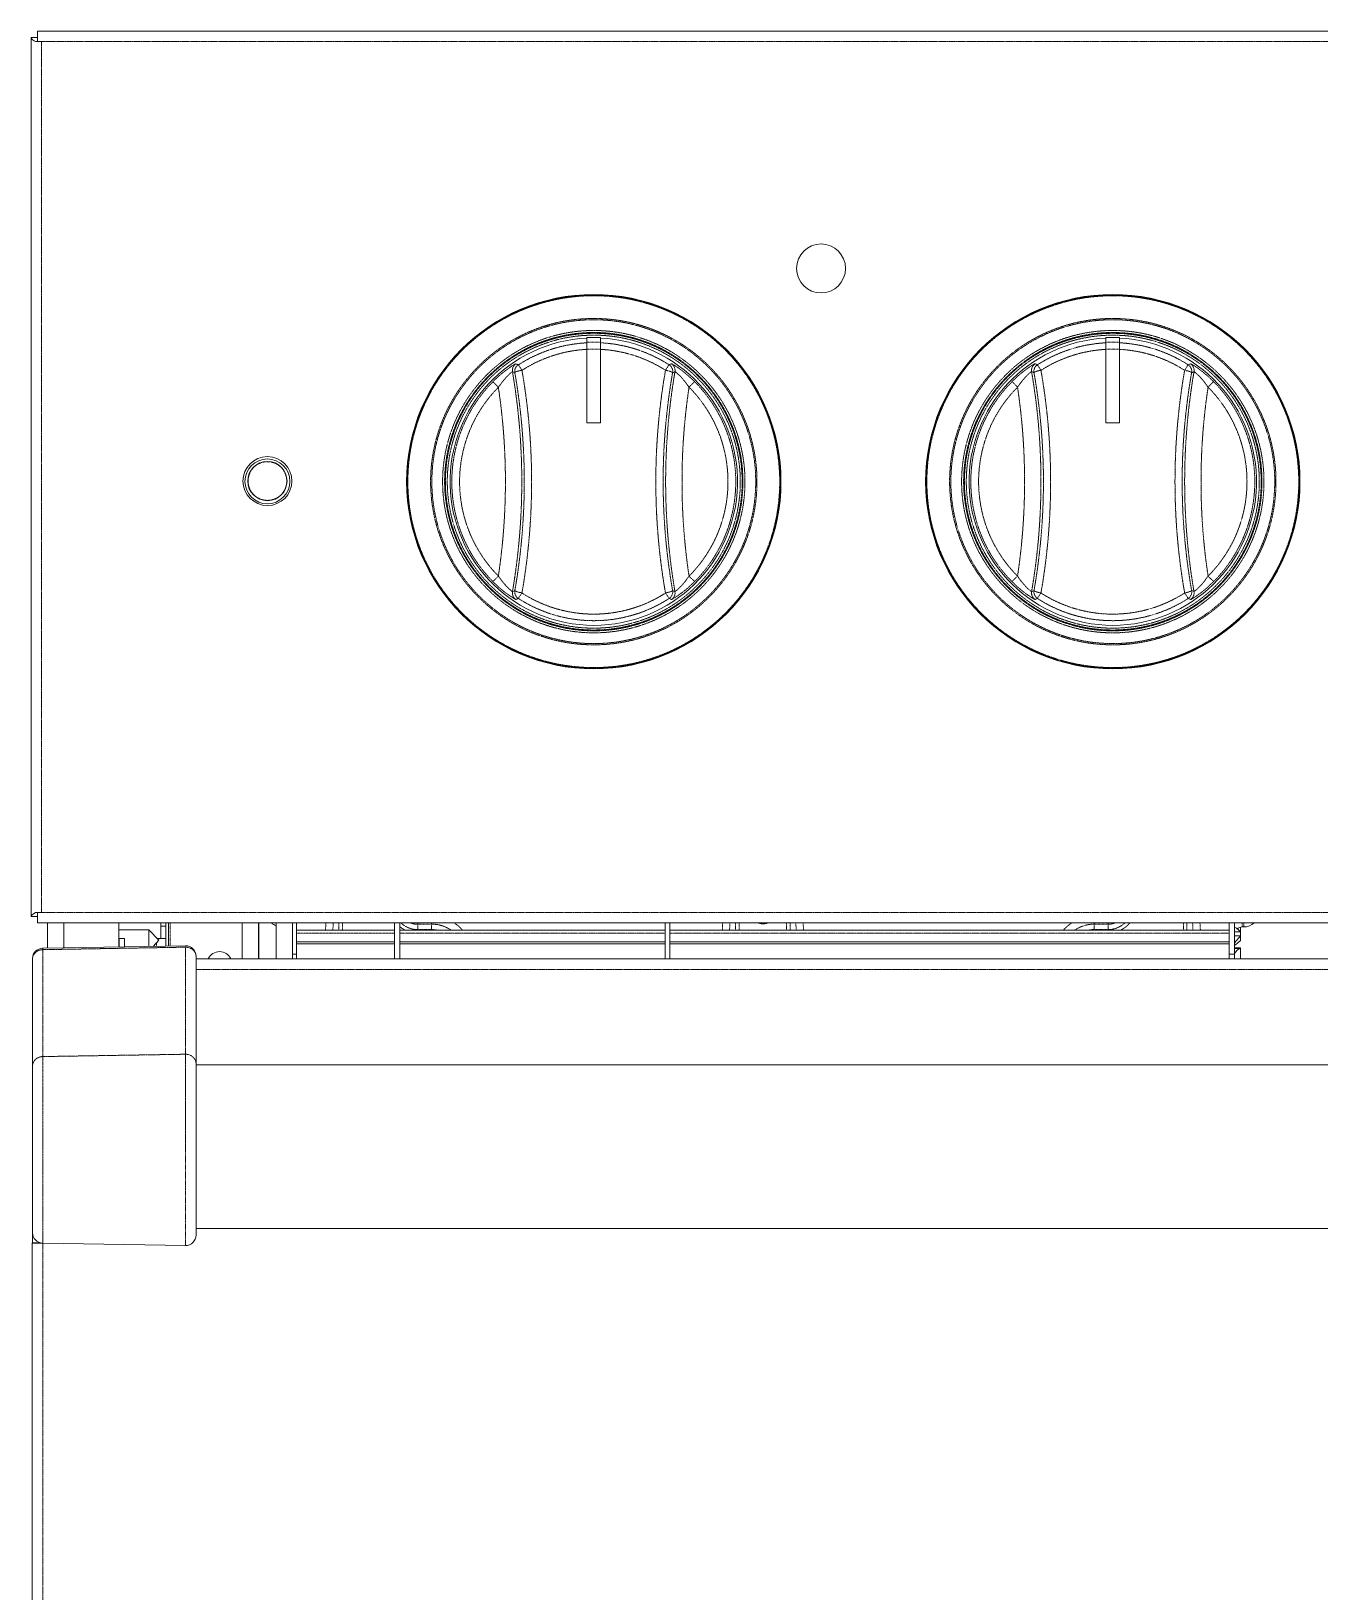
# Model space of a CAD drawing. Header units: millimetres. Extents: x 60499 to 556746, y 248297 to 497145.
# Drawn here: x 245573 to 253840, y 456224 to 466237 of the extents above; entities that cross this region are included whole.
import ezdxf

# ---------------------------------------------------------------- set-up
doc = ezdxf.new("R2010")
doc.units = ezdxf.units.MM
doc.linetypes.add('PHANTOM', pattern=[20, 10, -2, 2, -2, 2, -2])

msp = doc.modelspace()

# ---------------------------------------------------------------- linework, layer by layer
at = {"color": 7, "lineweight": 13, "ltscale": 0.001975}
for p, q in [((245612, 466171), (245612, 466237)), ((245612, 460516), (245612, 460583))]:
    msp.add_line(p, q, dxfattribs=at)
at = {"color": 7, "lineweight": 13, "ltscale": 0.03937}
for p, q in [((267787, 466237), (245612, 466237)), ((245573, 460556), (245573, 466198)), ((267787, 460516), (245612, 460516)), ((247937, 460469), (249639, 460469)), ((249669, 460469), (253259, 460469)), ((246563, 460369), (245646, 460353)), ((247937, 460395), (249639, 460395)), ((247937, 460381), (249639, 460381)), ((249669, 460395), (253259, 460395)), ((249669, 460381), (253259, 460381)), ((245581, 459596), (245581, 460282)), ((246631, 460298), (246631, 459611)), ((266782, 460285), (246631, 460285)), ((245581, 459596), (245581, 458528)), ((246631, 458512), (246631, 459611)), ((266782, 459605), (246631, 459605)), ((266782, 458555), (246631, 458555)), ((245578, 458463), (245578, 442073)), ((245646, 458461), (246563, 458445))]:
    msp.add_line(p, q, dxfattribs=at)
at = {"color": 7, "lineweight": 13, "ltscale": 0.001175}
for p, q in [((245612, 466198), (245573, 466198)), ((245612, 460556), (245573, 460556))]:
    msp.add_line(p, q, dxfattribs=at)
at = {"color": 7, "lineweight": 13, "ltscale": 0.000315}
msp.add_line((245612, 466171), (245601, 466171), dxfattribs=at)
at = {"color": 7, "lineweight": 13, "ltscale": 0.000775}
for p, q in [((245612, 466171), (245638, 466171)), ((245612, 460583), (245638, 460583))]:
    msp.add_line(p, q, dxfattribs=at)
at = {"color": 7, "linetype": 'PHANTOM', "lineweight": 13, "ltscale": 0.03937}
for p, q in [((267761, 466171), (245638, 466171)), ((245638, 460583), (245638, 466171)), ((267761, 460583), (245638, 460583)), ((247937, 460450), (249639, 460450)), ((249669, 460450), (253259, 460450)), ((246563, 460360), (245646, 460344)), ((245646, 459658), (245646, 460344)), ((246563, 460360), (246563, 459673)), ((266782, 460216), (246631, 460216)), ((245646, 459658), (246563, 459673)), ((245647, 458461), (245647, 442073))]:
    msp.add_line(p, q, dxfattribs=at)
at = {"color": 7, "lineweight": 13, "ltscale": 0.0009}
for p, q in [((249138, 464272), (249138, 464242)), ((249225, 464272), (249225, 464242)), ((252468, 464272), (252468, 464242)), ((252556, 464272), (252556, 464242))]:
    msp.add_line(p, q, dxfattribs=at)
at = {"color": 7, "lineweight": 13, "ltscale": 0.0026}
for p, q in [((249225, 464272), (249138, 464272)), ((252556, 464272), (252468, 464272)), ((249225, 463724), (249138, 463724)), ((249138, 463724), (249225, 463724)), ((252556, 463724), (252468, 463724)), ((252468, 463724), (252556, 463724))]:
    msp.add_line(p, q, dxfattribs=at)
at = {"color": 7, "lineweight": 13, "ltscale": 0.001308}
for p, q in [((249138, 464198), (249138, 464242)), ((249225, 464198), (249225, 464242)), ((252468, 464198), (252468, 464242)), ((252556, 464198), (252556, 464242))]:
    msp.add_line(p, q, dxfattribs=at)
at = {"color": 7, "linetype": 'PHANTOM', "lineweight": 13, "ltscale": 0.0026}
for p, q in [((249225, 464242), (249138, 464242)), ((252556, 464242), (252468, 464242)), ((249225, 464198), (249138, 464198)), ((252556, 464198), (252468, 464198))]:
    msp.add_line(p, q, dxfattribs=at)
at = {"color": 7, "lineweight": 13, "ltscale": 0.014116}
for p, q in [((249138, 463724), (249138, 464198)), ((249225, 463724), (249225, 464198)), ((252468, 463724), (252468, 464198)), ((252556, 463724), (252556, 464198))]:
    msp.add_line(p, q, dxfattribs=at)
at = {"color": 7, "linetype": 'PHANTOM', "lineweight": 13, "ltscale": 0.000494}
for p, q in [((248660, 464053), (248676, 464046)), ((249687, 464046), (249703, 464053)), ((251991, 464053), (252006, 464046)), ((253018, 464046), (253033, 464053)), ((248676, 462648), (248660, 462642)), ((249703, 462642), (249687, 462648)), ((252006, 462648), (251991, 462642)), ((253033, 462642), (253018, 462648))]:
    msp.add_line(p, q, dxfattribs=at)
at = {"color": 7, "linetype": 'PHANTOM', "lineweight": 13, "ltscale": 0.000505}
for p, q in [((248682, 464103), (248698, 464097)), ((249665, 464097), (249681, 464103)), ((252013, 464103), (252028, 464097)), ((252995, 464097), (253011, 464103)), ((248698, 462598), (248682, 462591)), ((249681, 462591), (249665, 462598)), ((252028, 462598), (252013, 462591)), ((253011, 462591), (252995, 462598))]:
    msp.add_line(p, q, dxfattribs=at)
at = {"color": 7, "linetype": 'PHANTOM', "lineweight": 13, "ltscale": 0.001246}
for p, q in [((248698, 464097), (248721, 464062)), ((249665, 464097), (249642, 464062)), ((252028, 464097), (252051, 464062)), ((252995, 464097), (252973, 464062)), ((248698, 462598), (248721, 462633)), ((249665, 462598), (249642, 462633)), ((252028, 462598), (252051, 462633)), ((252995, 462598), (252973, 462633))]:
    msp.add_line(p, q, dxfattribs=at)
at = {"color": 7, "linetype": 'PHANTOM', "lineweight": 13, "ltscale": 0.001499}
for p, q in [((248534, 463989), (248570, 463953)), ((249793, 463953), (249829, 463989)), ((251865, 463989), (251901, 463953)), ((253123, 463953), (253159, 463989)), ((248570, 462741), (248534, 462706)), ((249829, 462706), (249793, 462741)), ((251901, 462741), (251865, 462706)), ((253159, 462706), (253123, 462741))]:
    msp.add_line(p, q, dxfattribs=at)
at = {"color": 7, "lineweight": 13, "ltscale": 6e-06}
for p, q in [((249138, 463724), (249138, 463724)), ((249225, 463724), (249225, 463724)), ((252468, 463724), (252468, 463724)), ((252556, 463724), (252556, 463724))]:
    msp.add_line(p, q, dxfattribs=at)
at = {"color": 7, "lineweight": 13, "ltscale": 0.00109}
msp.add_line((245638, 460583), (245601, 460583), dxfattribs=at)
at = {"color": 7, "lineweight": 13, "ltscale": 0.004847}
msp.add_line((245677, 460354), (245677, 460516), dxfattribs=at)
at = {"color": 7, "lineweight": 13, "ltscale": 0.004793}
msp.add_line((245782, 460355), (245782, 460516), dxfattribs=at)
at = {"color": 7, "lineweight": 13, "ltscale": 0.004609}
msp.add_line((246134, 460362), (246134, 460516), dxfattribs=at)
at = {"color": 7, "lineweight": 13, "ltscale": 0.00575}
msp.add_line((246134, 460472), (246327, 460472), dxfattribs=at)
at = {"color": 7, "lineweight": 13, "ltscale": 0.002}
msp.add_line((246327, 460472), (246327, 460405), dxfattribs=at)
at = {"color": 7, "lineweight": 13, "ltscale": 0.002776}
msp.add_line((246392, 460405), (246327, 460472), dxfattribs=at)
at = {"color": 7, "lineweight": 13, "ltscale": 0.000675}
for p, q in [((246404, 460516), (246404, 460494)), ((246437, 460494), (246437, 460516))]:
    msp.add_line(p, q, dxfattribs=at)
at = {"color": 7, "lineweight": 13, "ltscale": 0.00235}
for p, q in [((246404, 460415), (246404, 460494)), ((246437, 460415), (246437, 460494))]:
    msp.add_line(p, q, dxfattribs=at)
at = {"color": 7, "lineweight": 13, "ltscale": 0.00099}
for p, q in [((246437, 460494), (246404, 460494)), ((246170, 460415), (246136, 460415))]:
    msp.add_line(p, q, dxfattribs=at)
at = {"color": 7, "lineweight": 13, "ltscale": 0.004444}
msp.add_line((246453, 460367), (246453, 460516), dxfattribs=at)
at = {"color": 7, "linetype": 'PHANTOM', "lineweight": 13, "ltscale": 0.004439}
msp.add_line((246463, 460516), (246463, 460367), dxfattribs=at)
at = {"color": 7, "lineweight": 13, "ltscale": 0.006884}
for p, q in [((246926, 460285), (246926, 460516)), ((247031, 460285), (247031, 460516)), ((247033, 460285), (247033, 460516)), ((247144, 460285), (247144, 460516)), ((247249, 460285), (247249, 460516)), ((247904, 460285), (247904, 460516)), ((247937, 460516), (247937, 460285)), ((249639, 460516), (249639, 460285)), ((249669, 460516), (249669, 460285))]:
    msp.add_line(p, q, dxfattribs=at)
at = {"color": 7, "lineweight": 13, "ltscale": 0.001403}
msp.add_line((247275, 460469), (247275, 460516), dxfattribs=at)
at = {"color": 7, "lineweight": 13, "ltscale": 0.002933}
msp.add_line((247275, 460418), (247275, 460516), dxfattribs=at)
at = {"color": 7, "lineweight": 13, "ltscale": 0.000583}
msp.add_line((247275, 460450), (247275, 460469), dxfattribs=at)
at = {"color": 7, "lineweight": 13, "ltscale": 0.018722}
for p, q in [((247275, 460469), (247904, 460469)), ((247275, 460395), (247904, 460395)), ((247275, 460381), (247904, 460381))]:
    msp.add_line(p, q, dxfattribs=at)
at = {"color": 7, "lineweight": 13, "ltscale": 0.001622}
msp.add_line((247275, 460450), (247275, 460395), dxfattribs=at)
at = {"color": 7, "linetype": 'PHANTOM', "lineweight": 13, "ltscale": 0.018722}
msp.add_line((247275, 460450), (247904, 460450), dxfattribs=at)
at = {"color": 7, "linetype": 'PHANTOM', "lineweight": 13, "ltscale": 0.001405}
for p, q in [((247463, 460516), (247461, 460469)), ((247508, 460469), (247510, 460516)), ((250009, 460516), (250007, 460469)), ((250053, 460469), (250056, 460516)), ((250478, 460516), (250481, 460469)), ((250528, 460469), (250525, 460516)), ((253024, 460516), (253027, 460469)), ((253074, 460469), (253071, 460516))]:
    msp.add_line(p, q, dxfattribs=at)
at = {"color": 7, "linetype": 'PHANTOM', "lineweight": 13, "ltscale": 0.001403}
for p, q in [((247546, 460516), (247546, 460469)), ((247570, 460469), (247570, 460516)), ((250092, 460516), (250092, 460469)), ((250115, 460469), (250115, 460516)), ((250419, 460516), (250419, 460469)), ((250442, 460469), (250442, 460516)), ((252965, 460516), (252965, 460469)), ((252988, 460469), (252988, 460516))]:
    msp.add_line(p, q, dxfattribs=at)
at = {"color": 7, "linetype": 'PHANTOM', "lineweight": 13, "ltscale": 0.000262}
for p, q in [((248052, 460508), (248052, 460516)), ((248141, 460508), (248141, 460516)), ((252393, 460516), (252393, 460508)), ((252482, 460508), (252482, 460516))]:
    msp.add_line(p, q, dxfattribs=at)
at = {"color": 7, "linetype": 'PHANTOM', "lineweight": 13, "ltscale": 0.001027}
for p, q in [((248052, 460508), (248052, 460473)), ((248141, 460508), (248141, 460473)), ((252393, 460508), (252393, 460473)), ((252482, 460508), (252482, 460473))]:
    msp.add_line(p, q, dxfattribs=at)
at = {"color": 7, "linetype": 'PHANTOM', "lineweight": 13, "ltscale": 0.002657}
for p, q in [((248052, 460508), (248141, 460508)), ((248141, 460473), (248052, 460473)), ((252393, 460508), (252482, 460508)), ((252482, 460473), (252393, 460473))]:
    msp.add_line(p, q, dxfattribs=at)
at = {"color": 7, "linetype": 'PHANTOM', "lineweight": 13, "ltscale": 0.000115}
for p, q in [((248052, 460473), (248052, 460469)), ((248141, 460473), (248141, 460469)), ((252393, 460469), (252393, 460473)), ((252482, 460469), (252482, 460473))]:
    msp.add_line(p, q, dxfattribs=at)
at = {"color": 7, "lineweight": 13, "ltscale": 0.006006}
for p, q in [((253259, 460315), (253259, 460516)), ((253292, 460315), (253292, 460516))]:
    msp.add_line(p, q, dxfattribs=at)
at = {"color": 7, "lineweight": 13, "ltscale": 0.001181}
for p, q in [((253292, 460459), (253332, 460459)), ((253332, 460459), (253292, 460459)), ((253292, 460433), (253332, 460433)), ((253292, 460433), (253332, 460433)), ((253332, 460356), (253292, 460356)), ((253292, 460352), (253332, 460352))]:
    msp.add_line(p, q, dxfattribs=at)
at = {"color": 7, "lineweight": 13, "ltscale": 0.000117}
msp.add_line((253329, 460430), (253332, 460433), dxfattribs=at)
at = {"color": 7, "lineweight": 13, "ltscale": 0.000904}
msp.add_line((253332, 460489), (253332, 460459), dxfattribs=at)
at = {"color": 7, "lineweight": 13, "ltscale": 0.001964}
msp.add_line((253332, 460423), (253332, 460489), dxfattribs=at)
at = {"color": 7, "lineweight": 13, "ltscale": 0.001922}
msp.add_line((253332, 460489), (253332, 460424), dxfattribs=at)
at = {"color": 7, "lineweight": 13, "ltscale": 0.000757}
msp.add_line((253332, 460459), (253332, 460433), dxfattribs=at)
at = {"color": 7, "lineweight": 13, "ltscale": 0.000924}
for p, q in [((253332, 460428), (253332, 460459)), ((253332, 460402), (253332, 460433)), ((253332, 460433), (253332, 460402))]:
    msp.add_line(p, q, dxfattribs=at)
at = {"color": 7, "linetype": 'PHANTOM', "lineweight": 13, "ltscale": 0.000787}
for p, q in [((253342, 460516), (253342, 460490)), ((253352, 460490), (253352, 460516))]:
    msp.add_line(p, q, dxfattribs=at)
at = {"color": 7, "lineweight": 13, "ltscale": 0.000295}
msp.add_line((253352, 460490), (253342, 460490), dxfattribs=at)
at = {"color": 7, "linetype": 'PHANTOM', "lineweight": 13, "ltscale": 0.000266}
for p, q in [((245646, 460344), (245646, 460353)), ((246563, 460369), (246563, 460360))]:
    msp.add_line(p, q, dxfattribs=at)
at = {"color": 7, "lineweight": 13, "ltscale": 0.001583}
msp.add_line((246136, 460362), (246136, 460415), dxfattribs=at)
at = {"color": 7, "lineweight": 13, "ltscale": 0.001566}
msp.add_line((246170, 460362), (246170, 460415), dxfattribs=at)
at = {"color": 7, "lineweight": 13, "ltscale": 0.001198}
msp.add_line((246327, 460365), (246327, 460405), dxfattribs=at)
at = {"color": 7, "lineweight": 13, "ltscale": 0.001644}
msp.add_line((246392, 460405), (246354, 460365), dxfattribs=at)
at = {"color": 7, "linetype": 'PHANTOM', "lineweight": 13, "ltscale": 0.000721}
msp.add_line((246377, 460390), (246377, 460366), dxfattribs=at)
at = {"color": 7, "lineweight": 13, "ltscale": 0.001606}
msp.add_line((246383, 460415), (246437, 460415), dxfattribs=at)
at = {"color": 7, "lineweight": 13, "ltscale": 0.001427}
msp.add_line((246437, 460415), (246437, 460367), dxfattribs=at)
at = {"color": 7, "lineweight": 13, "ltscale": 0.000429}
for p, q in [((247275, 460395), (247275, 460381)), ((253259, 460381), (253259, 460395))]:
    msp.add_line(p, q, dxfattribs=at)
at = {"color": 7, "lineweight": 13, "ltscale": 0.001969}
msp.add_line((247275, 460315), (247275, 460381), dxfattribs=at)
at = {"color": 7, "lineweight": 13, "ltscale": 0.002847}
msp.add_line((247275, 460381), (247275, 460285), dxfattribs=at)
at = {"color": 7, "lineweight": 13, "ltscale": 0.000677}
msp.add_line((253259, 460395), (253259, 460418), dxfattribs=at)
at = {"color": 7, "lineweight": 13, "ltscale": 0.002099}
msp.add_line((253332, 460285), (253332, 460356), dxfattribs=at)
at = {"color": 7, "lineweight": 13, "ltscale": 0.002003}
msp.add_line((253332, 460352), (253332, 460285), dxfattribs=at)
at = {"color": 7, "lineweight": 13, "ltscale": 0.000135}
for p, q in [((245581, 460282), (245581, 460287)), ((246631, 460303), (246631, 460298))]:
    msp.add_line(p, q, dxfattribs=at)
at = {"color": 7, "lineweight": 13, "ltscale": 0.000763}
msp.add_line((247275, 460315), (247249, 460315), dxfattribs=at)
at = {"color": 7, "lineweight": 13, "ltscale": 0.000879}
msp.add_line((253259, 460285), (253259, 460315), dxfattribs=at)
at = {"color": 7, "lineweight": 13, "ltscale": 0.000878}
for p, q in [((253259, 460285), (253259, 460315)), ((253292, 460315), (253292, 460285))]:
    msp.add_line(p, q, dxfattribs=at)
at = {"color": 7, "lineweight": 13, "ltscale": 0.000984}
msp.add_line((253259, 460315), (253292, 460315), dxfattribs=at)
at = {"color": 7, "linetype": 'PHANTOM', "lineweight": 13, "ltscale": 0.017206}
msp.add_line((245646, 459658), (245646, 459080), dxfattribs=at)
at = {"color": 7, "linetype": 'PHANTOM', "lineweight": 13, "ltscale": 0.017651}
msp.add_line((246563, 459080), (246563, 459673), dxfattribs=at)
at = {"color": 7, "linetype": 'PHANTOM', "lineweight": 13, "ltscale": 0.01843}
msp.add_line((245646, 459080), (245646, 458461), dxfattribs=at)
at = {"color": 7, "linetype": 'PHANTOM', "lineweight": 13, "ltscale": 0.018907}
msp.add_line((246563, 458445), (246563, 459080), dxfattribs=at)
at = {"color": 7, "lineweight": 13, "ltscale": 0.001926}
msp.add_line((245581, 458463), (245581, 458527), dxfattribs=at)
at = {"color": 7, "lineweight": 13, "ltscale": 0.001635}
msp.add_line((245578, 458463), (245633, 458463), dxfattribs=at)
at = {"color": 7, "lineweight": 13, "ltscale": 0.00194}
msp.add_line((245581, 458461), (245646, 458461), dxfattribs=at)
at = {"color": 7, "lineweight": 13, "ltscale": 0.03937}
for points in [[(245573, 466198), (245573, 466194), (245575, 466190), (245579, 466185), (245591, 466176), (245601, 466171)], [(245601, 460583), (245584, 460572), (245578, 460567), (245574, 460563), (245573, 460556)], [(253332, 460459), (253318, 460471), (253305, 460481), (253295, 460487), (253292, 460488)], [(253292, 460386), (253301, 460398), (253325, 460425), (253329, 460430)], [(253332, 460402), (253314, 460387), (253299, 460376), (253292, 460373)]]:
    msp.add_lwpolyline(points, dxfattribs=at)
at = {"color": 7, "linetype": 'PHANTOM', "lineweight": 13, "ltscale": 0.03937}
for points in [[(248534, 463989), (248573, 464025), (248613, 464058), (248645, 464081), (248660, 464092), (248676, 464101), (248681, 464103), (248682, 464103), (248682, 464103)], [(248570, 463953), (248596, 463988), (248620, 464017), (248641, 464038), (248656, 464051), (248659, 464052), (248660, 464053), (248660, 464053), (248660, 464053)], [(249642, 464062), (249672, 464055), (249682, 464050), (249686, 464048), (249687, 464048), (249687, 464047), (249687, 464046)], [(249681, 464103), (249681, 464103), (249682, 464103), (249688, 464100), (249714, 464084), (249739, 464067), (249763, 464048), (249794, 464021), (249829, 463989)], [(249703, 464053), (249703, 464053), (249703, 464053), (249703, 464053), (249704, 464052), (249712, 464047), (249738, 464023), (249761, 463996), (249774, 463980), (249793, 463953)], [(251865, 463989), (251903, 464025), (251943, 464058), (251975, 464081), (251991, 464092), (252006, 464101), (252011, 464103), (252012, 464103), (252013, 464103)], [(251901, 463953), (251926, 463988), (251951, 464017), (251971, 464038), (251987, 464051), (251990, 464052), (251990, 464053), (251991, 464053), (251991, 464053)], [(252973, 464062), (253002, 464055), (253013, 464050), (253016, 464048), (253017, 464048), (253018, 464047), (253018, 464046)], [(253011, 464103), (253011, 464103), (253012, 464103), (253018, 464100), (253045, 464084), (253069, 464067), (253093, 464048), (253125, 464021), (253159, 463989)], [(253033, 464053), (253033, 464053), (253033, 464053), (253034, 464053), (253034, 464052), (253042, 464047), (253068, 464023), (253092, 463996), (253104, 463980), (253123, 463953)], [(248660, 462642), (248660, 462642), (248660, 462642), (248660, 462642), (248659, 462642), (248652, 462647), (248626, 462671), (248602, 462698), (248590, 462713), (248570, 462741)], [(249793, 462741), (249768, 462706), (249743, 462677), (249722, 462657), (249707, 462644), (249704, 462642), (249703, 462642), (249703, 462642), (249703, 462642)], [(251991, 462642), (251991, 462642), (251991, 462642), (251990, 462642), (251990, 462642), (251982, 462647), (251956, 462671), (251933, 462698), (251920, 462713), (251901, 462741)], [(253123, 462741), (253098, 462706), (253073, 462677), (253052, 462657), (253037, 462644), (253034, 462642), (253034, 462642), (253033, 462642), (253033, 462642)], [(248682, 462591), (248682, 462591), (248681, 462591), (248675, 462594), (248649, 462611), (248625, 462628), (248600, 462646), (248569, 462673), (248534, 462706)], [(248721, 462633), (248694, 462639), (248684, 462643), (248678, 462645), (248677, 462647), (248676, 462648), (248676, 462648)], [(249642, 462633), (249669, 462639), (249679, 462643), (249685, 462645), (249686, 462647), (249687, 462648), (249687, 462648)], [(249829, 462706), (249783, 462663), (249759, 462643), (249734, 462625), (249703, 462603), (249687, 462594), (249682, 462591), (249681, 462591), (249681, 462591)], [(252013, 462591), (252012, 462591), (252011, 462591), (252006, 462594), (251979, 462611), (251955, 462628), (251931, 462646), (251899, 462673), (251865, 462706)], [(252051, 462633), (252025, 462639), (252014, 462643), (252009, 462645), (252007, 462647), (252006, 462648), (252006, 462648)], [(252973, 462633), (252999, 462639), (253010, 462643), (253015, 462645), (253017, 462647), (253018, 462648), (253018, 462648)], [(253159, 462706), (253113, 462663), (253089, 462643), (253065, 462625), (253033, 462603), (253018, 462594), (253013, 462591), (253011, 462591), (253011, 462591)]]:
    msp.add_lwpolyline(points, dxfattribs=at)
at = {"color": 7, "lineweight": 13, "ltscale": 0.03937}
for centre, radius in [((249182, 463347), 1201), ((252512, 463347), 1201), ((247088, 463351), 157), ((247088, 463349), 144)]:
    msp.add_circle(centre, radius, dxfattribs=at)
at = {"color": 7, "linetype": 'PHANTOM', "lineweight": 13, "ltscale": 0.03937}
for centre, radius in [((249182, 463347), 1197), ((249182, 463347), 1193), ((252512, 463347), 1197), ((252512, 463347), 1193), ((249182, 463347), 1047), ((249182, 463347), 1039), ((252512, 463347), 1047), ((252512, 463347), 1039), ((249182, 463347), 970), ((249182, 463347), 957), ((249182, 463347), 952), ((249182, 463347), 940), ((252512, 463347), 970), ((252512, 463347), 957), ((252512, 463347), 952), ((252512, 463347), 940), ((247088, 463351), 124)]:
    msp.add_circle(centre, radius, dxfattribs=at)
at = {"color": 7, "lineweight": 13, "ltscale": 0.03937}
for centre, radius, start, end in [((250640, 464715), 157, 0, 180), ((250640, 464715), 157, 180, 0), ((249182, 463347), 922, 92.714, 87.286), ((252512, 463347), 922, 92.714, 87.286), ((247088, 463351), 126, 0.0429, 180), ((247088, 463351), 126, 180.0429, 0), ((247182, 460589), 99.2, 227.2008, 247.4536), ((253342, 460440), 49.6, 89.9905, 131.4489), ((253352, 460589), 99.2, 269.9987, 312.8217), ((245647, 460287), 66.3, 91, 180), ((246564, 460303), 66.3, 0, 91), ((246781, 460252), 79.4, 24.5091, 155.4909), ((253355, 460288), 68.5, 109.8966, 156.8688), ((245647, 458528), 66.3, 180, 269), ((246564, 458512), 66.3, 269, 0)]:
    msp.add_arc(centre, radius, start, end, dxfattribs=at)
at = {"color": 7, "linetype": 'PHANTOM', "lineweight": 13, "ltscale": 0.03937}
for centre, radius, start, end in [((249182, 463347), 892, 92.806, 122.8187), ((249182, 463347), 892, 57.1813, 87.194), ((252512, 463347), 892, 92.806, 122.8187), ((252512, 463347), 892, 57.1813, 87.194), ((249182, 463347), 850, 92.9443, 122.8187), ((249182, 463347), 850, 57.1813, 87.0557), ((252512, 463347), 850, 92.9443, 122.8187), ((252512, 463347), 850, 57.1813, 87.0557), ((248710, 464061), 50.4, 123.485, 189.6647), ((244539, 463347), 4181, 350.2849, 9.7151), ((248725, 464055), 50.4, 122.8695, 189.5403), ((244675, 463347), 4061, 359.9991, 9.9097), ((244631, 463347), 4152, 359.9981, 9.9078), ((253732, 463347), 4152, 170.0922, 180.0019), ((253688, 463347), 4061, 170.0903, 180.0009), ((253824, 463347), 4181, 170.2849, 189.7151), ((249638, 464055), 50.4, 350.4592, 57.1305), ((249653, 464061), 50.4, 350.3351, 56.5138), ((252041, 464061), 50.4, 123.485, 189.6647), ((247870, 463347), 4181, 350.2849, 9.7151), ((252056, 464055), 50.4, 122.8695, 189.5403), ((248006, 463347), 4061, 359.9991, 9.9097), ((247961, 463347), 4152, 359.9981, 9.9078), ((257063, 463347), 4152, 170.0922, 180.0019), ((257018, 463347), 4061, 170.0903, 180.0009), ((257154, 463347), 4181, 170.2849, 189.7151), ((252968, 464055), 50.4, 350.4592, 57.1305), ((252983, 464061), 50.4, 350.3351, 56.5138), ((249182, 463347), 911, 135.2484, 224.7516), ((249182, 463347), 861, 135.2484, 224.7516), ((244539, 463347), 4076, 351.4487, 8.5513), ((253824, 463347), 4076, 171.4487, 188.5513), ((249182, 463347), 861, 315.2484, 44.7516), ((249182, 463347), 911, 315.2484, 44.7516), ((252512, 463347), 911, 135.2484, 224.7516), ((252512, 463347), 861, 135.2484, 224.7516), ((247870, 463347), 4076, 351.4487, 8.5513), ((257154, 463347), 4076, 171.4487, 188.5513), ((252512, 463347), 861, 315.2484, 44.7516), ((252512, 463347), 911, 315.2484, 44.7516), ((244675, 463347), 4061, 350.0903, 0.0009), ((244631, 463347), 4152, 350.0922, 0.0019), ((253732, 463347), 4152, 179.9981, 189.9078), ((253688, 463347), 4061, 179.9991, 189.9097), ((248006, 463347), 4061, 350.0903, 0.0009), ((247961, 463347), 4152, 350.0922, 0.0019), ((257063, 463347), 4152, 179.9981, 189.9078), ((257018, 463347), 4061, 179.9991, 189.9097), ((248710, 462633), 50.4, 170.3351, 236.5138), ((248725, 462640), 50.4, 170.4592, 237.1305), ((249182, 463347), 850, 237.1804, 302.8187), ((249638, 462640), 50.4, 302.8695, 9.5403), ((249653, 462633), 50.4, 303.4837, 9.6643), ((252041, 462633), 50.4, 170.3351, 236.5138), ((252056, 462640), 50.4, 170.4592, 237.1305), ((252512, 463347), 850, 237.1804, 302.8187), ((252968, 462640), 50.4, 302.8695, 9.5403), ((252983, 462633), 50.4, 303.4837, 9.6643), ((249182, 463347), 892, 237.1813, 302.8187), ((252512, 463347), 892, 237.1813, 302.8187), ((248052, 460629), 179, 230.1094, 242.9975), ((248052, 460629), 156, 226.2155, 270), ((248052, 460631), 124, 248.2525, 269.7668), ((248141, 460285), 223, 55.883, 89.9487), ((248141, 460298), 175, 77.9364, 90), ((248141, 460289), 269, 42.1325, 57.8266), ((250267, 460596), 86, 247.2821, 292.7179), ((252393, 460288), 269, 122.1372, 137.804), ((252394, 460284), 224, 90.1012, 124.0523), ((252393, 460298), 175, 90, 102.0636), ((252482, 460633), 126, 270.1601, 291.5816), ((252482, 460629), 156, 270, 313.7845), ((252482, 460629), 179, 297.0025, 321.1223)]:
    msp.add_arc(centre, radius, start, end, dxfattribs=at)
for centre, major_axis, ratio, start_param, end_param in [((248725, 464055), (-49.6, -8.7), 0.155752, 4.778124, 6.248215), ((252056, 464055), (-49.6, -8.7), 0.155752, 4.778124, 6.248215), ((245647, 460282), (66.3, 0), 0.93358, 1.58825, 3.141593), ((246564, 460298), (-66.3, 0), 0.93358, 3.141593, 4.729842), ((245647, 459596), (66.3, 0), 0.93358, 1.58825, 3.141593), ((246564, 459611), (-66.3, 0), 0.93358, 3.141593, 4.729842)]:
    msp.add_ellipse(centre, major_axis=major_axis, ratio=ratio, start_param=start_param, end_param=end_param, dxfattribs=at)

doc.saveas('drawing.dxf')
